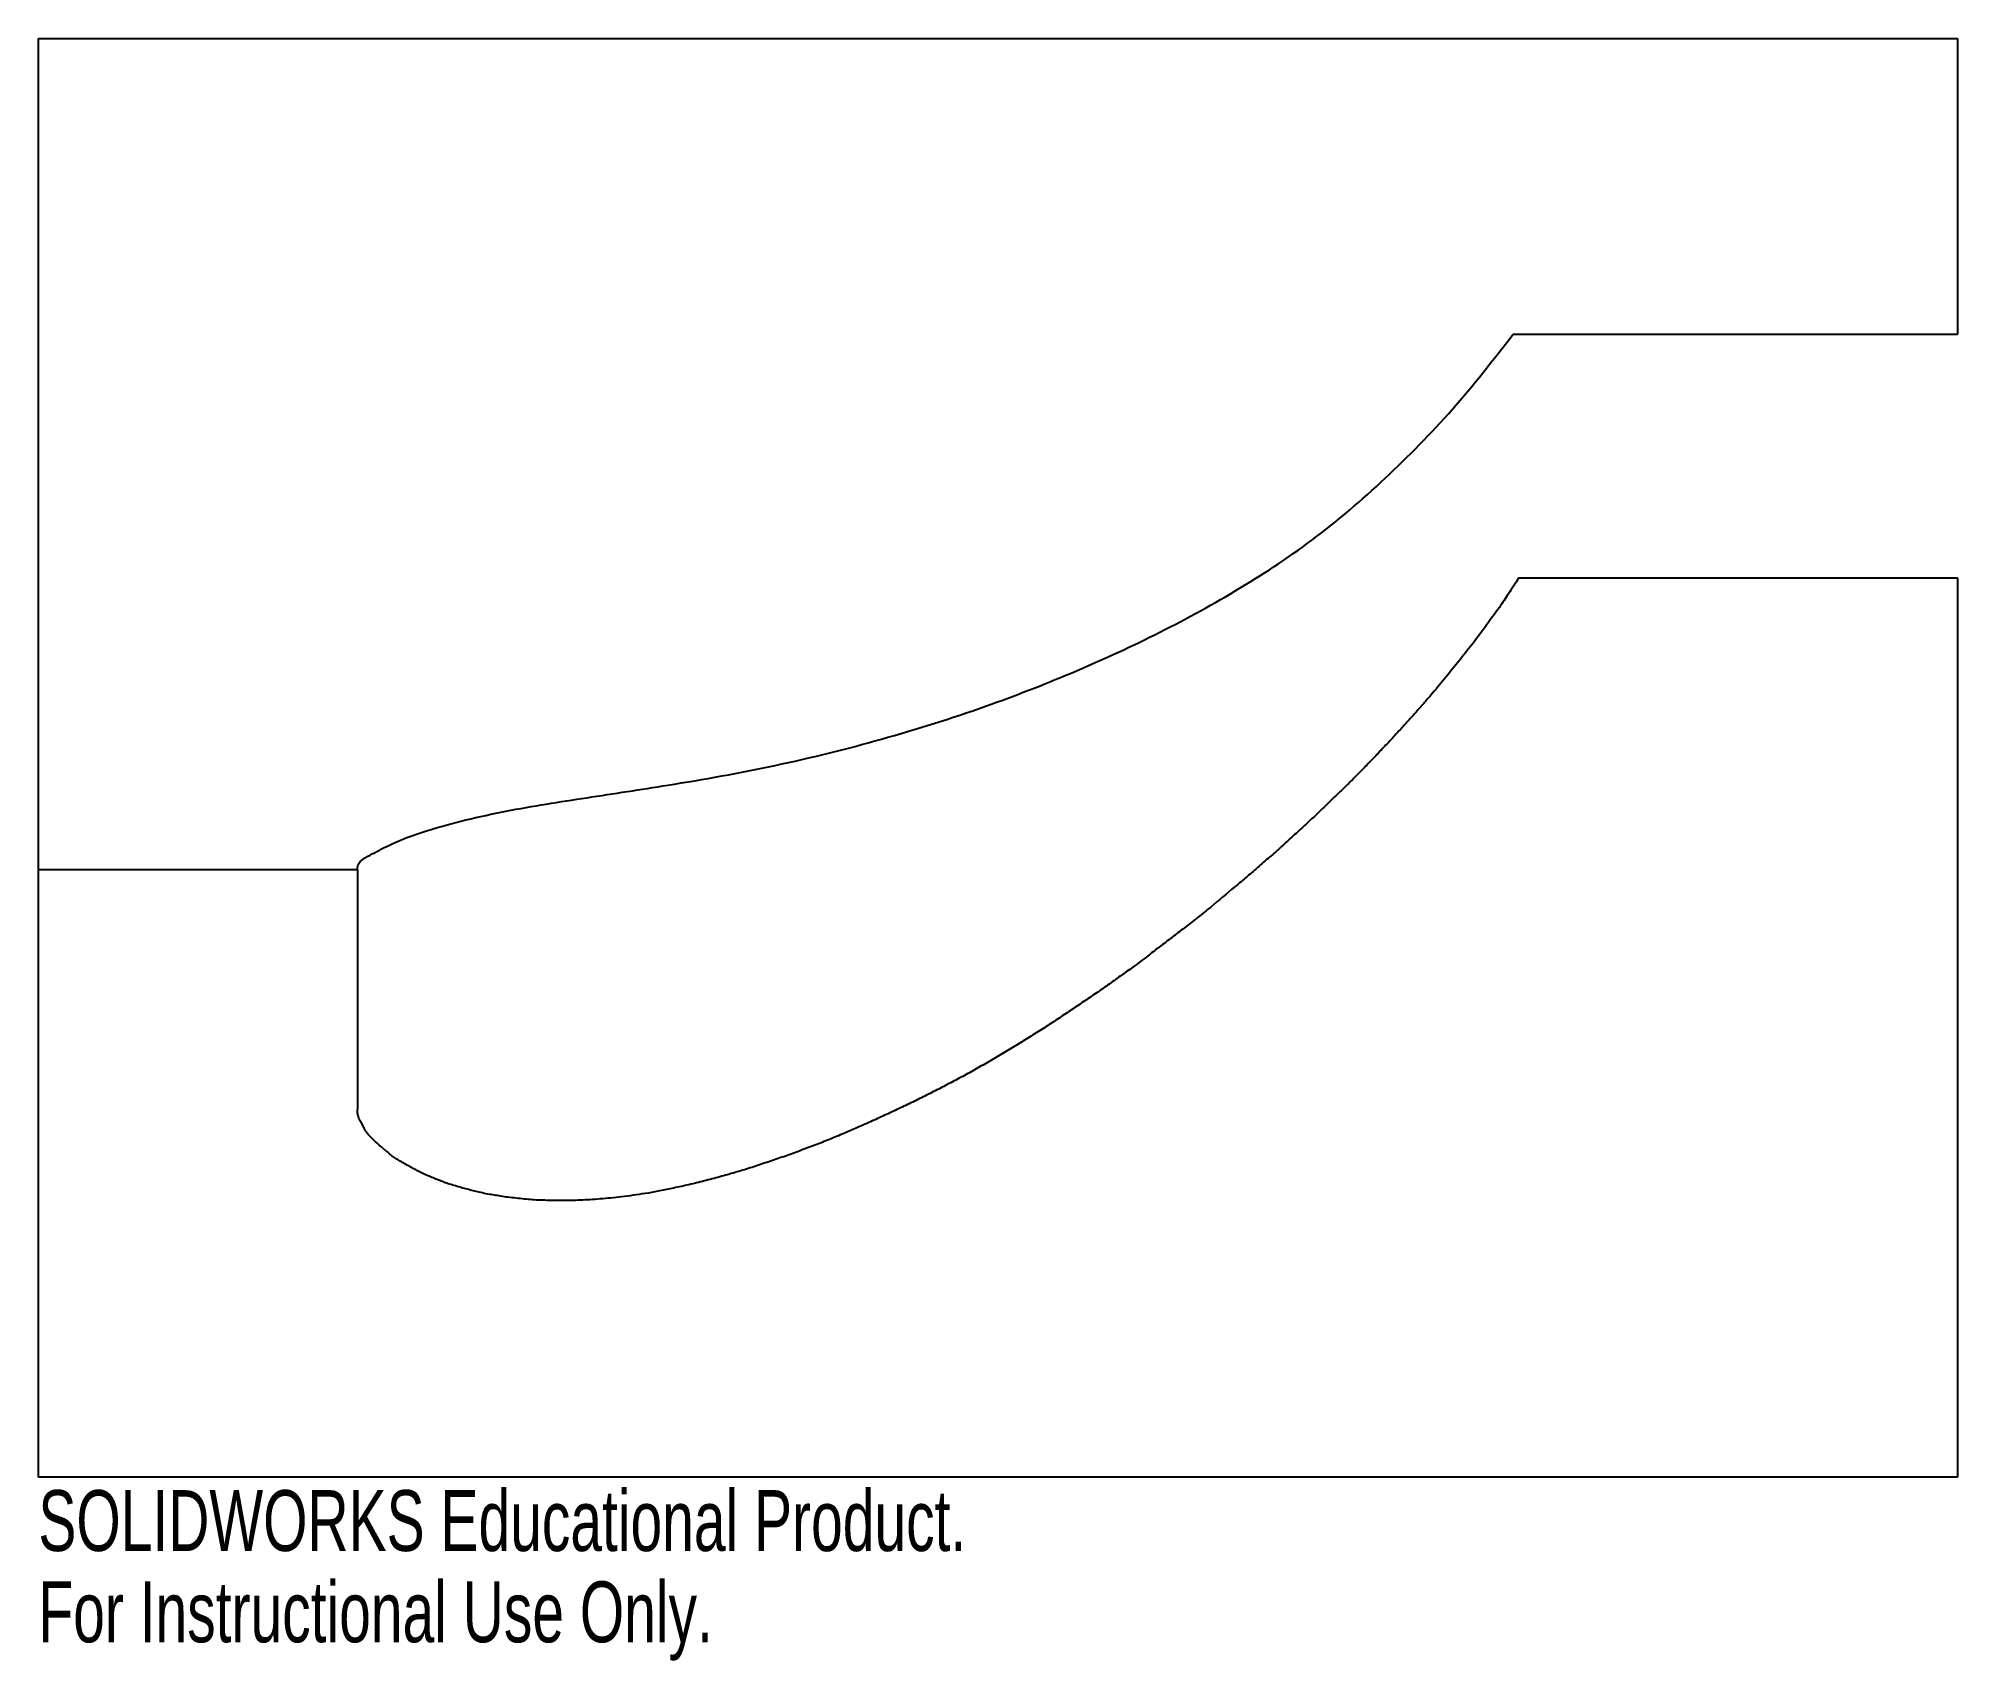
# Model space of a CAD drawing. Header units: millimetres. Extents: x -25 to 127, y -44 to 85.
import ezdxf

# ---------------------------------------------------------------- set-up
doc = ezdxf.new("R2010")
doc.units = ezdxf.units.MM
doc.styles.add('SLDTEXTSTYLE0', font='TXT', dxfattribs={"width": 0.7})

msp = doc.modelspace()

# ---------------------------------------------------------------- linework, layer by layer
at = {"color": 7, "linetype": 'Continuous', "lineweight": 25}
for p, q in [((-25.34, -29.21), (-25.34, 85.09)), ((-25.34, 85.09), (127.06, 85.09)), ((127.06, 85.09), (127.06, 61.56)), ((127.06, 61.56), (91.75, 61.56)), ((92.2, 42.23), (127.06, 42.23)), ((127.06, 42.23), (127.06, -29.21)), ((0, 19.05), (-25.34, 19.05)), ((0, 19.05), (0, 0)), ((127.06, -29.21), (-25.34, -29.21))]:
    msp.add_line(p, q, dxfattribs=at)
for points, knots in [([(0, 19.05), (0, 19.19), (0, 19.47), (0.39, 19.9), (1.23, 20.33), (2.9, 21.25), (6.48, 22.54), (11.77, 23.78), (18.21, 24.78), (25.36, 25.85), (33.2, 27.24), (41.62, 29.34), (49.47, 31.81), (56.7, 34.61), (63.34, 37.64), (69.75, 41.12), (75.97, 45.16), (81.68, 50.08), (87.05, 55.53), (90.18, 59.55), (91.75, 61.56)], [0, 0, 0, 0, 0.00399, 0.007769, 0.01572, 0.031265, 0.062515, 0.125003, 0.187514, 0.250028, 0.333369, 0.41671, 0.500049, 0.570055, 0.640057, 0.710061, 0.780045, 0.853361, 0.926681, 1, 1, 1, 1]), ([(92.2, 42.23), (92.06, 42.01), (91.8, 41.59), (91.41, 40.99), (91.04, 40.43), (90.67, 39.86), (90.22, 39.28), (89.79, 38.67), (89.33, 38.05), (88.86, 37.4), (88.36, 36.76), (87.85, 36.12), (87.35, 35.48), (86.83, 34.86), (86.13, 33.99), (85.41, 33.13), (84.66, 32.25), (84.05, 31.57), (83.43, 30.87), (82.78, 30.17), (82.14, 29.45), (81.46, 28.75), (80.77, 28.01), (80.04, 27.26), (79.29, 26.49), (78.51, 25.71), (77.68, 24.92), (76.84, 24.11), (75.98, 23.28), (75.09, 22.46), (74.18, 21.63), (73.27, 20.77), (72.31, 19.96), (71.36, 19.12), (70.41, 18.3), (69.11, 17.23), (67.84, 16.15), (66.53, 15.1), (65.54, 14.34), (64.55, 13.58), (63.55, 12.83), (62.25, 11.8), (60.9, 10.84), (59.55, 9.87), (58.53, 9.16), (57.5, 8.47), (56.48, 7.78), (55.45, 7.09), (54.42, 6.42), (53.37, 5.76), (52.32, 5.11), (51.27, 4.47), (50.2, 3.85), (49.14, 3.23), (48.06, 2.63), (46.97, 2.06), (45.88, 1.49), (44.78, 0.94), (43.67, 0.39), (42.55, -0.13), (41.44, -0.65), (40.31, -1.16), (39.18, -1.66), (38.05, -2.14), (36.9, -2.61), (35.74, -3.05), (34.58, -3.48), (33.4, -3.9), (32.22, -4.29), (31.03, -4.7), (29.83, -5.04), (28.62, -5.39), (27.39, -5.71), (26.17, -6.01), (24.99, -6.26), (23.89, -6.49), (22.87, -6.67), (21.91, -6.81), (20.99, -6.94), (19.84, -7.05), (18.75, -7.15), (17.71, -7.2), (16.97, -7.23), (16.25, -7.23), (15.55, -7.22), (14.87, -7.21), (14.2, -7.19), (13.55, -7.14), (12.91, -7.07), (12.28, -7.01), (11.68, -6.93), (11.13, -6.83), (10.6, -6.76), (10.07, -6.66), (9.56, -6.54), (9.07, -6.43), (8.61, -6.29), (8.14, -6.18), (7.67, -6.03), (7.2, -5.9), (6.75, -5.72), (6.32, -5.56), (5.9, -5.39), (5.46, -5.21), (5.04, -5), (4.63, -4.79), (4.24, -4.58), (3.86, -4.37), (3.49, -4.16), (3.14, -3.94), (2.8, -3.72), (2.48, -3.46), (2.14, -3.19), (1.8, -2.88), (1.44, -2.57), (1.1, -2.23), (0.76, -1.89), (0.54, -1.51), (0.36, -1.14), (0.13, -0.8), (0.01, -0.39), (0, -0.12), (0, 0)], [0, 0, 0, 0, 0.006828, 0.0134, 0.018942, 0.024807, 0.031617, 0.038301, 0.044938, 0.052177, 0.059636, 0.066767, 0.073875, 0.081232, 0.088587, 0.103513, 0.111358, 0.119437, 0.127775, 0.136359, 0.144953, 0.153479, 0.162562, 0.171882, 0.18146, 0.191272, 0.201315, 0.211897, 0.222465, 0.233269, 0.244325, 0.255373, 0.266627, 0.277879, 0.289107, 0.300303, 0.322698, 0.333857, 0.344974, 0.356079, 0.367183, 0.378304, 0.40044, 0.411495, 0.422529, 0.433556, 0.444573, 0.455581, 0.466582, 0.477577, 0.488555, 0.499528, 0.510503, 0.521465, 0.532431, 0.543386, 0.55435, 0.565316, 0.576275, 0.587252, 0.59823, 0.609206, 0.6202, 0.631204, 0.642225, 0.653265, 0.664324, 0.675406, 0.686515, 0.697635, 0.708821, 0.72003, 0.731303, 0.742622, 0.75346, 0.763538, 0.772582, 0.781182, 0.789531, 0.797418, 0.811916, 0.818814, 0.825218, 0.831699, 0.83794, 0.843903, 0.849954, 0.855802, 0.861448, 0.867143, 0.872611, 0.877518, 0.88207, 0.887087, 0.891869, 0.896058, 0.900395, 0.904641, 0.90907, 0.913499, 0.917815, 0.921775, 0.925852, 0.930002, 0.934361, 0.938462, 0.942273, 0.946145, 0.950012, 0.953692, 0.957033, 0.960845, 0.964827, 0.96864, 0.973135, 0.977391, 0.981626, 0.985796, 0.988913, 0.992819, 0.99674, 1, 1, 1, 1])]:
    msp.add_open_spline(points, degree=3, knots=knots, dxfattribs=at)

# ---------------------------------------------------------------- texts
at = {"color": 7, "linetype": 'Continuous', "char_height": 4.8336, "attachment_point": 1, "style": 'SLDTEXTSTYLE0'}
for s, insert in [('SOLIDWORKS Educational Product.', (-25.34, -30.23)), ('For Instructional Use Only.', (-25.34, -37.48))]:
    msp.add_mtext(s, dxfattribs=dict(at, insert=insert))

doc.saveas('drawing.dxf')
